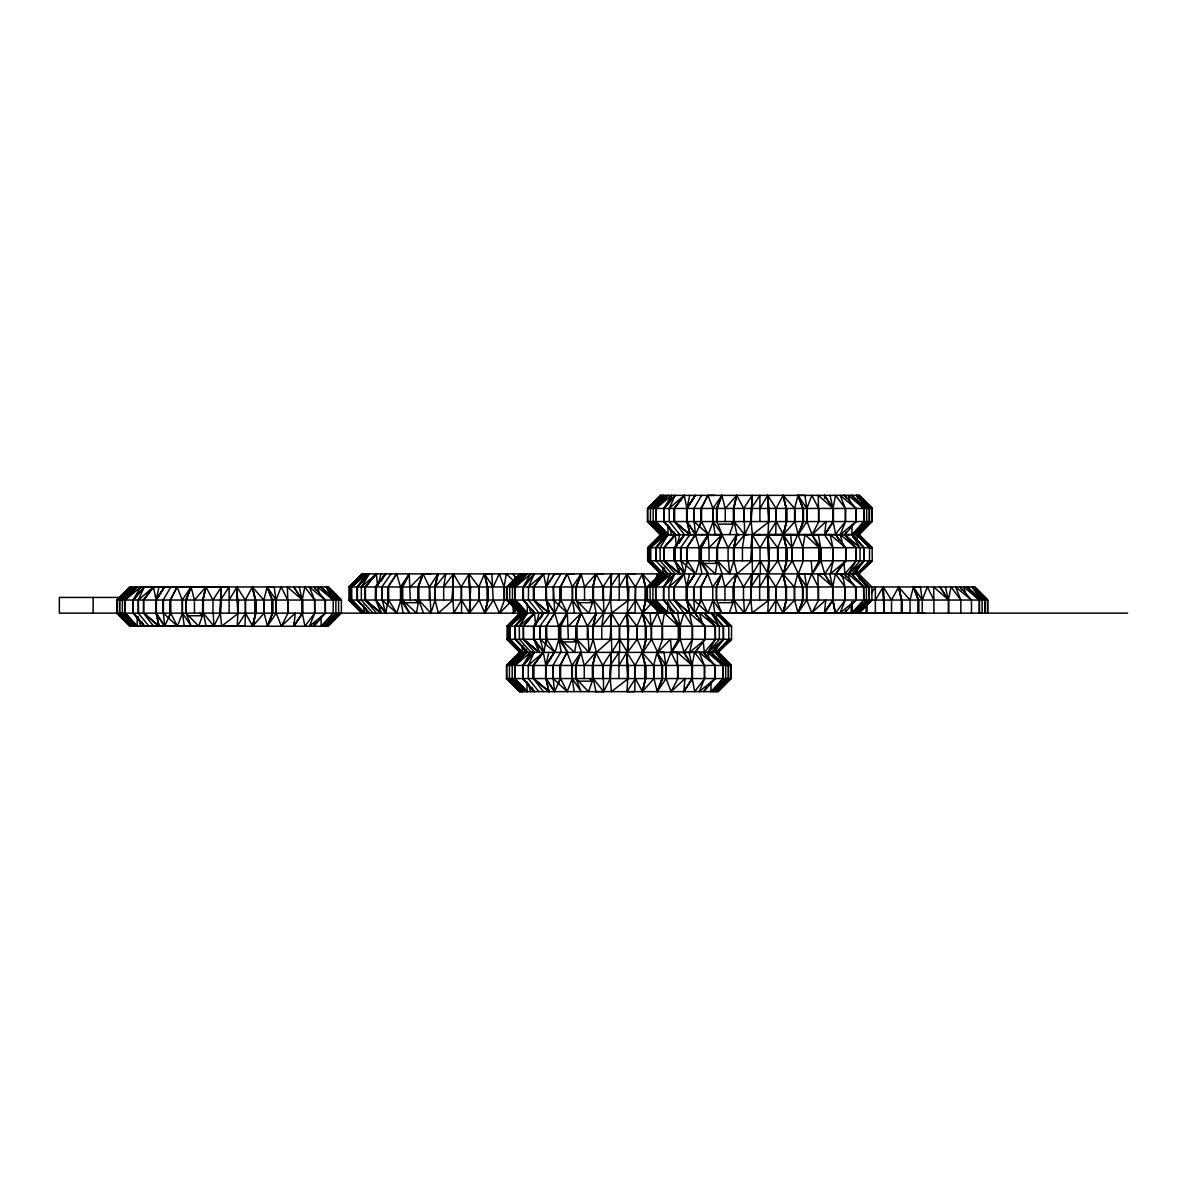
<?xml version="1.0" encoding="UTF-8"?>
<svg xmlns="http://www.w3.org/2000/svg" width="1187" height="1187" viewBox="0 0 1187 1187"><rect width="100%" height="100%" fill="white"/><g stroke="black" fill="none" stroke-linecap="round" stroke-linejoin="round"><path stroke-width="1.5" d="M619.659 626.202L619.644 652.39L611.839 652.375L611.112 626.202M777.945 547.711L777.945 560.798L768.152 573.885L760.363 560.798L760.348 573.885L752.543 573.885L751.786 547.711M184.104 586.957L177.145 586.971L170.498 600.043L170.349 613.991L170.557 613.145M560.175 665.462L560.175 679.409L560.323 665.462L566.971 652.375L572.06 665.462L572.06 678.549M560.442 586.957L560.442 600.904L560.59 586.957L567.223 573.885L574.182 573.87M660.61 535.307L647.523 521.553L647.538 508.451L872.178 508.451L859.106 495.365L660.714 495.38L647.657 508.451L647.657 521.553L661.886 534.654L663.251 534.625L649.141 547.711L649.141 560.798L660.773 573.885L657.301 573.885L655.595 580.413M700.879 586.957L700.864 600.904L701.013 586.957L707.66 573.885L712.749 586.957L712.749 600.043M701.131 508.451L701.131 522.399L701.339 508.451L707.927 495.38L714.886 495.365M321.187 616.409L321.069 626.232L333.102 613.145L333.235 600.043L321.054 586.957L335.891 600.043L335.891 613.145L323.457 626.232L333.102 613.145M710.998 681.828L710.894 691.635L722.928 678.549L722.928 665.462L710.879 652.36L725.702 665.462L725.702 678.549L713.268 691.635L722.928 678.549M853.512 537.889L851.94 534.61L851.969 524.817M851.717 601.69L851.583 613.145L858.735 613.145L871.777 600.043L858.735 613.145L856.435 613.145L858.735 613.145L871.703 600.043L858.705 613.145L834.179 613.145L851.583 613.145L863.617 600.043L853.75 613.145M661.842 498.644L663.162 495.38L650.491 508.451L650.372 521.553L661.856 534.818L649.141 547.711L660.744 534.669L666.085 534.684L663.118 534.788L650.55 547.711L650.58 560.798L663.281 573.885L662.554 567.341M851.702 601.883L851.494 613.145L851.598 605.548M546.48 639.303L546.465 640.149L546.361 626.202L554.7 613.13L560.843 600.043L560.843 586.957M728.091 560.798L728.091 547.711L721.933 534.625L667.999 534.729L653.162 521.553L665.581 534.729L650.58 547.711L663.118 534.788L653.162 521.553L653.162 508.451L663.162 495.38L650.372 508.451M671.738 573.885L660.135 560.798L660.135 547.711L667.999 534.729L667.94 524.817M693.905 586.957L693.905 600.043L707.867 613.13L712.986 600.043L714.841 613.13L721.429 613.145L674.453 613.13M655.907 560.798L655.907 547.711L665.551 534.625L665.313 535.856M461.224 600.043L461.224 586.957L453.419 573.885L452.633 600.043M610.697 600.043L611.409 573.885L603.055 586.957L603.055 600.043M619.317 639.303L619.317 626.202L611.513 613.13L610.489 639.303M610.444 678.549L611.142 652.375L602.788 665.462L602.788 678.549M751.312 521.553L752.113 495.38L743.759 508.451L743.759 521.553M349.008 586.957L362.035 573.885L350.373 586.957L350.373 600.043L361.99 613.13L348.963 600.043L349.008 586.957L362.035 573.885L812.279 573.885L819.149 560.798L819.03 547.711L805.038 534.61L752.202 534.669L751.401 560.798M750.822 600.043L751.846 573.885L743.492 586.957L743.492 600.043M461.58 586.957L461.58 600.043L469.369 613.145L470.215 600.043L469.043 573.885L461.224 586.957M611.839 652.375L619.659 639.303L627.448 652.39L628.309 626.202L627.122 613.13L619.317 626.202M769.458 547.711L768.152 573.885L768.998 560.798M443.671 600.043L443.671 586.957L453.419 573.885L452.395 600.043M610.489 626.202L611.513 613.13L601.75 626.202L601.75 639.303M752.113 534.64L750.941 560.798M750.822 586.957L751.846 573.885L750.585 600.043M479.177 586.957L479.177 600.043L469.369 613.145L470.453 600.043L469.043 573.885L478.791 586.957L478.791 600.043M637.256 626.202L637.256 639.303L627.448 652.39L628.769 626.202M768.152 573.885L769.235 547.711L767.722 534.64M194.445 613.145L194.445 600.043L205.9 586.971L202.858 600.043L202.858 613.145L201.137 614.451L203.096 613.961L203.155 600.043L205.9 586.971L212.977 600.043L212.977 613.145M603.055 586.957L595.993 573.885L592.936 586.957L592.936 600.043L591.23 601.349L593.174 600.859L593.248 586.957M584.271 678.549L584.271 665.462L595.726 652.375L592.669 665.462L592.758 678.549L590.963 679.854L592.907 679.365L592.981 665.462L595.726 652.375L602.788 665.462M719.411 524.164L733.225 524.164L731.919 522.859L733.878 522.369L733.937 508.451L736.682 495.38L743.759 508.451M719.144 602.655L732.972 602.655L731.652 601.349L733.611 600.859L733.67 586.957M546.213 665.462L546.168 679.023L546.05 665.462L554.329 652.375L545.649 665.462L545.649 678.549M687.169 508.451L687.125 522.013L686.961 508.451L695.3 495.38L686.62 508.451L686.62 521.553M701.265 586.957L701.265 600.043L695.048 613.145L686.872 600.518L686.917 586.957M453.419 573.885L452.173 600.043M611.513 613.13L610.252 639.303M750.941 547.711L752.202 534.669L848.304 534.625M664.438 534.669L663.088 534.788L650.446 521.553L663.118 534.625L665.67 534.625L664.512 534.669M804.356 613.145L782.767 612.863M238.513 600.043L237.207 626.217L129.769 626.217L116.697 613.145L116.697 600.043L341.396 600.043L341.366 613.145M302.64 600.043L302.64 613.145L293.916 626.232L295.237 613.145L281.319 626.232L276.259 613.145L276.259 600.043M469.369 613.145L470.675 586.957M635.653 586.957L635 613.145L627.285 613.13L628.606 586.957L628.606 600.043L611.676 613.13L610.474 600.043L611.409 573.885L610.148 600.043M627.448 652.39L628.769 639.303M635.386 665.462L634.733 691.635L627.018 691.635L628.338 665.462L628.338 678.549L611.409 691.635L610.207 678.549L611.142 652.375L609.895 678.549M776.343 508.451L775.69 534.64L767.989 534.625L769.295 508.451M763.597 613.13L767.722 613.13L769.028 586.957M821.33 613.145L824.431 613.145L825.751 600.043L811.314 613.145M859.447 609.866L858.735 613.145L859.447 609.658M716.844 645.847L716.087 652.39L728.773 639.303L728.848 626.202L717.289 613.115L731.578 626.202L731.474 639.303L718.402 652.39L719.441 649.126L718.461 652.39L519.758 652.375L506.686 665.462L506.626 678.549L519.654 691.635L506.567 678.549L506.552 665.462L731.222 665.462L718.15 652.36L719.218 657.272M857.355 568.988L856.777 573.885L869.477 560.798L869.552 547.711L857.711 534.625L869.418 521.553L869.418 508.451L856.658 495.365L857.978 498.644M693.579 534.64L690.419 534.669L690.3 535.574L690.092 534.58M662.331 534.625L660.551 534.625L660.551 535.471L663.177 534.625M377.496 585.325L376.398 573.885L365.24 586.957L365.106 600.043L381.146 613.13L375.685 600.043L385.76 613.13L388.208 600.043L388.372 600.904L388.283 586.957L396.606 573.885L400.509 586.957L400.509 600.043M557.756 573.885L554.596 573.87L546.109 586.957L546.124 600.043L549.225 613.13L543.676 613.13L533.853 626.202L533.705 639.303L543.839 652.375L546.287 639.303M684.543 534.64L674.542 547.711L674.631 560.798L684.543 573.885L686.991 560.798L687.065 547.711L695.389 534.625L702.125 534.64M748.196 534.625L744.486 534.625L742.454 547.711L742.454 560.798M443.671 586.957L445.718 573.885L435.169 586.957L434.946 600.043M601.75 626.202L603.797 613.13L603.337 586.957M802.887 560.798L802.887 547.711L805.038 534.61M504.104 600.043L504.104 586.957L506.27 573.87L513.897 581.007M662.183 639.303L662.183 626.202L664.349 613.115L678.341 626.202L678.46 639.303L670.937 652.36L665.848 665.462L665.848 678.549M872.119 547.711L872.237 560.798L859.091 573.885L835.425 573.885L832.695 586.957L832.695 600.043M410.272 600.043L409.248 573.885L402.408 586.957L402.408 600.043L409.515 613.13L400.776 600.043L396.844 613.13L387.526 604.851L388.564 600.043L388.564 586.957M558.869 626.202L558.869 639.303L554.937 652.375L545.619 644.111L546.643 639.303L546.48 626.202M695.627 573.885L686.309 565.605L687.347 560.798L695.627 573.885L699.558 560.798L699.558 547.711M128.522 593.515L129.932 586.971L328.324 586.957L341.396 600.043L328.324 586.957L329.749 593.5M518.956 578.781L520.025 573.885L521.241 573.885L520.232 577.149M518.704 657.286L519.758 652.375L520.974 652.375L519.965 655.654M593.159 586.957L595.993 573.885L584.538 586.957L584.538 600.043M659.66 500.276L660.714 495.38L647.657 508.451L660.714 495.38M659.037 580.413L660.462 573.885L647.39 586.957L647.419 600.043M734.1 560.798L733.952 547.711L736.771 534.684L733.729 547.711L733.729 560.798M743.492 586.957L736.415 573.885L733.596 586.957L733.611 600.859M129.932 586.971L116.89 600.043L129.932 586.971L116.905 600.043L116.905 613.145L131.074 626.217L328.22 626.232L328.933 622.967M706.25 687.273L703.861 691.635L715.167 678.549L715.167 665.462L699.202 652.36L689.662 652.39L692.54 639.303L692.54 626.202M718.758 688.371L718.031 691.635L519.58 691.635L506.508 678.549L731.222 678.549L731.177 665.462L718.15 652.36L731.177 665.462M833.229 547.711L833.229 560.798L830.366 573.885L797.723 573.885L794.34 586.957L794.34 600.043M652.85 564.359L649.007 560.798L660.714 573.885L647.672 560.798L647.642 547.711L872.267 547.711L859.21 534.61L856.287 534.64L869.418 521.553L854.239 534.64L847.874 534.625L858.839 534.625L859.714 531.375M245.561 600.043L245.561 613.145L252.608 626.232L255.502 613.145L255.724 600.043M479.177 600.043L484.786 613.145L487.664 600.043L487.516 586.957L484.459 573.885L491.878 573.87L493.154 600.043M627.285 613.13L635.653 600.043L642.701 613.145L645.58 600.043M637.256 639.303L642.864 652.39L645.743 639.303L645.594 626.202L642.538 613.13L756.119 613.145M627.018 691.635L635.386 678.549L642.434 691.635L645.313 678.549L645.238 665.462L642.182 652.375L635.119 665.462L635.119 678.549M767.989 534.625L776.343 521.553L783.39 534.64L786.284 521.553L786.284 508.451L783.138 495.38L776.075 508.451L776.075 521.553M777.945 560.798L783.568 573.885L786.447 560.798L786.521 547.711L783.242 534.625L798.094 534.61L802.887 547.711M158.984 586.971L156.09 600.043L153.464 586.971L138.315 600.043L138.315 613.145L148.983 626.217M549.077 573.885L546.168 586.957L543.557 573.885L528.408 586.957L534.373 573.885L523.096 586.957L523.096 600.043M543.409 691.635L533.349 678.549L548.958 691.635L545.857 678.549L545.842 665.462L548.809 652.375M690.419 534.669L686.828 521.553L686.828 508.451L689.766 495.38M689.914 613.13L686.561 600.043L686.531 586.957L689.513 573.885M434.946 586.957L438.003 573.885L429.308 586.957L429.308 600.043M725.227 521.553L725.227 508.451L736.682 495.38L733.64 508.451L733.878 522.369M733.373 586.957L736.415 573.885L724.96 586.957L724.96 600.043M264.107 600.043L264.107 613.145L252.608 626.232L255.724 613.145M509.861 602.67L499.608 613.145L493.48 600.043L484.786 613.145L487.887 600.043L487.887 586.957M650.743 603.975L642.701 613.145L645.802 600.043L645.728 586.957L642.449 573.885L635.371 586.957L635.371 600.043M651.559 626.202L651.559 639.303L642.864 652.39L645.965 639.303L645.965 626.202M653.933 665.462L653.933 678.549L642.434 691.635L645.535 678.549M794.889 508.451L794.889 521.553L783.39 534.64L786.506 521.553L786.417 508.451L783.138 495.38L794.593 508.451L794.593 521.553M792.263 547.711L792.263 560.798L783.568 573.885L786.669 560.798L786.669 547.711M205.9 586.971L202.621 600.043L202.621 613.145M595.993 573.885L592.714 586.957L592.714 600.043M595.726 652.375L592.447 665.462L592.447 678.549M736.682 495.38L733.403 508.451L733.403 521.553M734.159 508.451L734.159 521.553L736.934 534.625L733.507 547.711L733.507 560.798M736.415 573.885L733.136 586.957L733.373 600.043M252.608 626.232L255.947 613.145L255.947 600.043M378.074 585.325L380.982 573.885M484.786 613.145L488.109 600.043L488.109 586.957M536.153 624.57L539.061 613.13L528.541 600.043M642.701 613.145L646.025 600.043L646.025 586.957M642.864 652.39L646.203 639.303L646.084 626.202M676.857 546.079L679.765 534.625L669.231 521.553L669.231 508.451L675.077 495.38L663.785 508.451L663.785 521.553M642.434 691.635L645.773 678.549L645.773 665.462M783.39 534.64L786.729 521.553L786.729 508.451M783.568 573.885L786.892 560.798L786.892 547.711M263.811 613.145L263.811 600.043L267.209 586.971L274.167 586.957L276.022 600.043L276.022 613.145M653.636 678.549L653.636 665.462L657.034 652.375L663.993 652.36L665.848 665.462L657.034 652.375L663.993 652.36M794.593 508.451L797.99 495.38L804.949 495.365L806.804 508.451L806.804 521.553M910.043 613.145L910.043 600.043L913.441 586.971L920.4 586.957L922.254 600.043L922.254 613.145M529.654 655.654L530.574 652.375L515.054 665.462L515.054 678.549L527.043 691.635L526.983 681.813M670.61 498.644L671.53 495.38L655.981 508.451L655.981 521.553L667.999 534.625L669.75 534.64M365.922 577.149L366.887 573.885L351.797 586.957L364.483 573.885L350.373 586.957L363.252 573.885M714.678 649.126L713.699 652.39L723.521 639.303L723.521 626.202L711.236 613.115L719.322 626.202L719.322 639.303M129.635 591.868L131.163 586.971M328.042 622.967L327.018 626.232L338.636 613.145L338.562 600.043L325.876 586.957L335.891 600.043M660.922 498.644L661.945 495.38M717.868 688.371L716.844 691.635L728.447 678.549L728.447 665.462L715.702 652.36L725.702 665.462M718.432 652.39L719.456 649.126M418.714 586.957L418.714 600.043L430.896 613.13L435.095 600.043L438.329 613.13L453.019 600.043L453.019 586.957M576.793 626.202L576.793 639.303L588.975 652.375L593.188 639.303L593.411 626.202M717.497 547.711L717.497 560.798L729.679 573.885L733.878 560.798L737.112 573.885L751.786 560.798M729.501 534.625L734.159 521.553L744.65 534.625L746.415 534.684M721.622 613.145L729.248 613.13L733.892 600.043L733.892 586.957M701.888 534.64L721.919 534.669L717.141 547.711L717.349 561.614L715.598 562.104L717.052 563.41L704.084 563.41M194.445 600.043L191.048 586.971L186.255 600.043L186.255 613.145M584.538 586.957L581.14 573.885L576.348 586.957L576.199 600.043L581.378 613.13L572.549 600.043L572.549 586.957M587.387 639.303L587.387 626.202L581.229 613.13L576.437 626.202L576.659 640.119L574.909 640.609L576.363 639.303M576.081 665.462L580.873 652.375L584.271 665.462M717.037 508.451L721.83 495.38L725.227 508.451M716.77 586.957L721.577 573.885L724.96 586.957M264.107 613.145L267.446 626.232L272.283 613.145L272.283 600.043L267.209 586.971L276.022 600.043L281.126 586.957L287.758 600.043L287.758 613.145M499.608 613.145L504.46 600.043L504.46 586.957M651.559 639.303L657.702 652.39L662.539 639.303L662.539 626.202M666.085 665.462L666.085 678.549L657.272 691.635L662.109 678.549L662.034 665.462L657.034 652.375L662.257 665.462L662.316 678.549L657.272 691.635L653.933 678.549M794.889 521.553L798.228 534.64L803.065 521.553L803.065 508.451L797.99 495.38L806.804 508.451L811.908 495.365L818.54 508.451L818.54 521.553M182.472 600.043L182.472 613.145L177.353 626.217L168.524 617.952L170.349 613.145M182.234 613.145L182.234 600.043L191.048 586.971L186.047 600.043L186.047 613.145L191.285 626.217L182.472 613.145L184.311 626.217M568.35 639.303L567.327 613.13L558.602 604.851L560.442 600.043M576.14 586.957L581.14 573.885L572.327 586.957L572.327 600.043M568.35 626.202L581.229 613.13L576.229 626.202L576.229 639.303M572.297 665.462L572.297 678.549L567.163 691.635L558.335 683.356L560.175 678.549M572.06 665.462L580.873 652.375L575.873 665.462L576.081 678.549M708.624 534.64L699.306 526.36L701.131 521.553M713.016 521.553L713.016 508.451L721.83 495.38L716.829 508.451L716.903 521.553L722.067 534.625L722.942 534.625M709.054 560.798L709.054 547.711L721.919 534.669L716.933 547.711L716.933 560.798M699.039 604.851L700.879 600.043M712.749 586.957L721.577 573.885L716.562 586.957L716.562 600.043L721.8 613.13L712.986 600.043M276.259 613.145L267.446 626.232L272.491 613.145L272.491 600.043L267.209 586.971L272.001 600.043L272.001 613.145M807.041 508.451L807.041 521.553L798.228 534.64L803.273 521.553L803.213 508.451L797.99 495.38L802.783 508.451L802.783 521.553M721.919 534.669L716.711 547.711L716.711 560.798M191.048 586.971L185.825 600.043L185.825 613.145M581.14 573.885L575.918 586.957L575.918 600.043M581.229 613.13L576.007 626.202L576.007 639.303M580.873 652.375L575.65 665.462L575.65 678.549M721.83 495.38L716.607 508.451L716.607 521.553M721.577 573.885L716.354 586.957L716.354 600.043M267.446 626.232L272.713 613.145L272.713 600.043M657.272 691.635L662.539 678.549L662.539 665.462M798.228 534.64L803.495 521.553L803.495 508.451M314.748 600.043L314.748 613.145L309.481 626.232L325.357 613.145L325.357 600.043L313.976 586.957L315.564 589.865M704.574 665.462L704.574 678.549L699.306 691.635L715.167 678.549M845.53 508.451L845.53 521.553L840.262 534.64L843.171 546.065M478.791 586.957L484.459 573.885L493.154 586.957L499.312 573.87L504.104 586.957M636.87 639.303L636.87 626.202L642.538 613.13L651.233 626.202L651.233 639.303M777.574 560.798L777.574 547.711L783.227 534.654L791.937 547.711L791.937 560.798M538.794 691.635L528.274 678.549L528.274 665.462L534.12 652.375L522.829 665.462L530.574 652.375M679.498 613.13L668.964 600.043L668.845 586.957L674.809 573.885L663.533 586.957L663.533 600.043L674.884 613.13L673.281 610.222M170.557 600.043L170.75 613.145L164.681 626.217L156.046 613.145L159.132 626.217L143.523 613.145L153.598 626.217M560.576 665.462L560.576 678.549L554.507 691.635L545.857 678.549M694.143 534.64L695.463 534.625L701.532 521.553L701.532 508.451M203.378 600.043L203.378 613.145L213.868 626.217L220.381 613.145L221.331 586.971L212.977 600.043M587.387 626.202L596.082 613.13L593.248 626.202L603.797 613.13L610.474 600.043M593.203 665.462L593.203 678.549L603.693 691.635L610.207 678.549M750.852 521.553L752.113 495.38L751.074 521.553L744.65 534.625L744.026 508.451M729.248 613.13L744.397 613.13L750.896 600.043L751.134 586.957M402.601 586.957L409.248 573.885L400.509 586.957M281.319 626.232L288.011 613.145L288.011 600.043M666.085 678.549L671.145 691.635L677.836 678.549L677.836 665.462M803.866 534.625L812.101 534.64L818.793 521.553L818.793 508.451M818.273 613.145L811.849 613.145L818.54 600.043L818.54 586.957M560.487 626.202L572.549 600.043L574.404 613.13M701.191 547.711L708.224 534.64L699.291 547.711L699.291 560.798M516.078 608.234L513.496 613.145L512.814 604.955M409.248 573.885L402.2 586.957L402.2 600.043M566.971 652.375L559.923 665.462L559.923 678.549M707.66 573.885L700.627 586.957L700.627 600.043M245.294 613.145L245.294 600.043L252.356 586.971L263.811 600.043M515.855 608.783L513.496 613.145L516.404 608.783M689.38 652.39L671.575 652.39L678.667 639.303L678.667 626.202M775.808 600.043L775.808 586.957L782.871 573.885L794.34 586.957M811.196 560.798L812.279 573.885L819.356 560.798L819.356 547.711M891.526 613.145L891.526 600.043L898.589 586.971L910.043 600.043M314.036 622.967L314.036 626.232L316.439 621.869M846.42 531.731L844.818 534.64L812.101 534.64L807.041 521.553M846.153 610.237L844.565 613.145L855.872 600.043L855.872 586.957M864.225 547.711L864.225 560.798L848.497 573.885L856.064 560.798L856.139 547.711L844.269 534.64M170.824 586.971L163.153 600.043L163.153 613.145M560.917 573.885L553.246 586.957L553.246 600.043M560.65 652.375L552.979 665.462L552.979 678.549M701.606 495.38L693.935 508.451L693.935 521.553M701.339 573.885L693.668 586.957L693.668 600.043M229.136 613.145L229.136 586.971L140.749 586.971L133.003 600.043L144.295 586.971L138.315 600.043L138.449 613.145M523.096 586.957L530.841 573.885L515.277 586.957L515.277 600.043L527.31 613.13L527.251 603.322M663.785 508.451L671.53 495.38M229.136 600.043L236.94 586.971L245.294 600.043M619.213 586.957L627.018 573.885L635.371 586.957M618.961 665.462L626.766 652.375L635.119 665.462M759.917 508.451L767.722 495.38L776.075 508.451M760.006 560.798L760.006 547.711L767.811 534.625L777.574 547.711M752.543 573.885L760.363 560.798M759.65 586.957L767.455 573.885L775.808 586.957M875.368 600.043L883.173 586.971L891.526 600.043M697.793 648.028L695.167 652.39L705.301 639.303L705.301 626.202M840.248 566.614L835.856 573.885L830.366 573.885L846.005 560.798L846.005 547.711M381.175 581.14L385.567 573.885L375.463 586.957L375.463 600.043M540.144 618.946L543.646 613.13L546.406 613.13M679.083 543.349L684.38 534.625L674.305 521.553L674.305 508.451L684.246 495.38L686.872 508.451L695.3 495.38L686.798 508.451M372.955 613.13L361.352 600.043L361.352 586.957L369.305 573.885L357.124 586.957L357.228 600.043L369.394 613.13L357.406 600.043L357.406 586.957M532.844 610.222L534.447 613.13L523.437 626.202L523.363 639.303L534.61 652.39L531.049 652.375L519.446 639.303L519.298 626.202L527.384 613.13L515.203 626.202L515.203 639.303L527.473 652.375L525.886 649.111M554.596 573.885L545.916 586.957L545.916 600.043M692.54 639.303L684.172 652.39L680.299 639.303L680.299 626.202M762.529 613.13L767.722 613.13L776.09 600.043L776.09 586.957M818.288 600.043L817.962 573.87L824.861 573.885L833.229 560.798M293.916 622.967L293.916 626.232L302.329 613.145L302.181 600.043L299.272 586.957M692.273 665.462L692.258 678.549L683.742 691.635L685.062 678.549L671.145 691.635M824.535 498.644L824.535 495.365L833.215 508.451L833.126 521.553L824.698 534.64L826.018 521.553L812.101 534.64M835.025 613.145L823.823 613.145L832.844 600.043L832.962 586.957L824.268 573.87L832.695 586.957L829.787 573.87M545.916 665.462L554.329 652.375L545.842 665.462L543.29 652.375L528.141 665.462M668.845 586.957L683.994 573.885L686.605 586.957L695.033 573.885L686.353 586.957L686.353 600.043M686.531 586.957L695.033 573.885L686.709 586.957L686.754 600.043L689.647 613.13L674.038 600.043L674.201 586.957L683.994 573.885L673.89 586.957L673.89 600.043M293.916 626.232L302.448 613.145L302.433 600.043L293.753 586.957L302.181 600.043L304.792 586.957L314.6 600.043L314.6 613.145M692.273 678.549L683.742 691.635L692.466 678.549L692.466 665.462M833.229 521.553L824.698 534.64L833.422 521.553L833.422 508.451M824.92 613.145L823.823 613.145L832.962 600.043L835.425 613.145L845.278 600.043C845.099 594.361 846.286 571.288 835.856 573.885L846.005 560.798M229.136 586.971L220.53 600.043L221.331 586.971L220.07 613.145M610.608 586.957L619.213 573.885L619.213 600.043M610.355 665.462L618.961 652.375L618.961 678.549M751.312 508.451L759.917 495.38L759.917 521.553M751.045 586.957L759.65 573.885L759.65 600.043M871.54 592.788L875.368 586.971L875.368 613.145M396.606 573.885L387.926 586.957L387.926 600.043M553.468 586.957L554.759 613.13L546.02 626.202L546.02 639.303M694.588 534.64L695.389 534.625L686.709 547.711L686.709 560.798M728.091 547.711L736.786 534.625L739.086 534.625M684.009 652.375L692.258 665.462L677.258 652.36L671.575 652.39L680.299 639.303M812.279 573.885L821.003 560.798L821.003 547.711M832.948 613.145L824.431 613.145L833.155 600.043L833.155 586.957M558.602 639.303L558.602 626.202L567.327 613.13L560.843 600.043M659.482 610.237L657.524 613.145L656.277 608.234M806.774 586.957L806.774 600.043L797.961 613.145L793.91 613.13M391.087 573.885L381.858 586.957L381.858 600.043M687.021 521.553L689.914 534.625L680.641 547.711L680.641 560.798M854.239 534.64L863.884 521.553L863.854 508.451L851.836 495.365L866.673 508.451L866.673 521.553L854.239 534.64L855.812 539.521M357.124 586.957L366.887 573.885M515.484 639.303L527.473 652.375L515.41 639.303L515.306 626.202L524.98 613.13L509.891 626.202L509.772 639.303L522.592 652.375L521.865 645.847M143.36 600.043L153.464 586.971L143.672 600.043L143.82 613.145L159.132 626.217L156.239 613.145L156.046 600.043L164.503 586.971L155.838 600.043L155.838 613.145M314.748 613.145L304.911 626.232L302.329 613.145M533.749 586.957L543.557 573.885L533.453 586.957L533.453 600.043M546.065 678.549L548.958 691.635L533.512 678.549L533.482 665.462L543.29 652.375L533.186 665.462L533.186 678.549M704.574 678.549L694.736 691.635L692.155 678.549M835.114 534.64L845.53 521.553M854.403 573.885L864.225 560.798L852.014 573.885M153.464 586.971L143.523 600.043L143.36 613.145M375.626 586.957L385.567 573.885L375.76 586.957L375.626 600.043M543.557 573.885L533.616 586.957L533.779 600.043L549.225 613.13L539.937 626.202L539.937 639.303M533.349 665.462L543.29 652.375M674.305 508.451L684.246 495.38L669.097 508.451M674.409 547.711L684.439 534.654L674.246 547.711L674.246 560.798M674.053 586.957L683.994 573.885M522.473 573.885L512.458 586.957L512.458 600.043L522.414 613.13L509.683 600.043L509.757 586.957L522.473 573.885L509.787 586.957M684.246 495.38L674.142 508.451L674.142 521.553M733.952 547.711L744.486 534.714M664.126 547.711L675.062 534.669L679.765 534.625M361.219 586.957L376.398 573.885L365.344 586.957L365.522 600.043L381.146 613.13L379.899 608.219M664.037 508.451L675.077 495.38L663.934 508.451L663.934 521.553L675.255 534.803L676.264 545.857M675.922 534.64L664.023 547.711L663.889 560.798L675.314 573.885M699.277 652.42L704.292 652.39L715.36 639.303L715.36 626.202L704.158 613.115L719.322 626.202M846.094 576.778L844.491 573.87L855.768 586.957L839.906 573.87L844.981 573.885L856.064 560.798M535.589 624.57L534.476 613.13L523.333 600.043L523.437 586.957L534.373 573.885L523.23 586.957L523.333 600.043L534.447 613.13L523.333 626.202L523.497 639.303L539.224 652.375L537.577 645.847M673.533 531.717L675.151 534.625L663.889 547.711L664.052 560.798L679.928 573.885L678.682 568.974M314.036 626.232L325.357 613.145L325.253 600.043L309.377 586.957L314.6 600.043M376.398 573.885L365.106 586.957L365.24 600.043L376.531 613.13M523.185 626.202L534.476 613.13L523.2 600.043M846.346 498.273L844.758 495.365L856.035 508.451L856.139 521.553L844.818 534.64L855.886 547.711L855.99 560.798M721.711 647.152L717.156 652.39L731.533 639.303L506.938 639.303L520.01 652.375L519.016 649.111M728.773 639.303L717.274 652.39L731.474 639.303M794.637 586.957L794.637 600.043L782.337 613.145M869.477 560.798L857.978 573.885L872.237 560.798L647.642 560.798L660.744 573.885L647.746 560.798M516.36 657.613L520.974 652.375L506.686 665.462L519.758 652.375M719.441 639.303L707.808 652.39L711.325 652.39L723.521 639.303L707.808 652.39L715.36 639.303L715.197 626.202L704.158 613.115L715.301 626.202M848.497 573.885L860.145 560.798M512.992 644.526L520.01 652.375L507.057 639.303L507.086 626.202L520.114 613.13L508.451 626.202L508.451 639.303L520.084 652.375L506.938 639.303M655.803 521.553L667.999 534.625L656.01 547.711L668.088 534.625L655.907 521.553L655.803 508.451L667.984 495.38L653.162 508.451L665.581 495.38M670.551 613.145L667.732 613.13L655.758 600.043L655.758 586.957L667.717 573.885L652.895 586.957L652.895 600.043L662.85 613.13L673.949 613.13M140.749 586.971L125.199 600.043L137.202 586.971L122.38 600.043L122.38 613.145L132.336 626.217L119.561 613.145L119.59 600.043L132.38 586.971L122.38 600.043L134.799 586.971M515.381 626.202L527.384 613.13L515.306 626.202M655.981 508.451L667.984 495.38L655.803 508.451M655.684 586.957L667.717 573.885L655.58 586.957L655.684 600.043L667.732 613.13L667.673 601.69M860.026 560.798L860.026 547.711L851.94 534.61L863.884 521.553M125.125 600.043L137.202 586.971L125.021 600.043L125.021 613.145L137.217 626.217L137.158 616.409M655.907 547.711L667.999 534.729L666.115 534.699L668.088 534.625L665.551 534.936M524.877 573.885L512.458 586.957L527.295 573.885L515.113 586.957L515.217 600.043L527.31 613.13L512.458 600.043L524.862 613.13M524.609 652.375L512.205 665.462L512.205 678.549L522.161 691.635L509.386 678.549L509.46 665.462L522.206 652.375L512.205 665.462L527.028 652.375L514.876 665.462L514.98 678.549L527.043 691.635L512.205 678.549L524.595 691.635M665.313 573.885L652.895 586.957L662.895 573.885L650.075 586.957L650.15 600.043L661.604 613.13L667.673 613.145L655.684 600.043M119.664 600.043L132.38 586.971L119.59 600.043L119.664 613.145L131.074 626.217M351.767 586.957L364.483 573.885L351.693 586.957L351.797 600.043L364.498 613.13L363.593 604.955M650.194 586.957L662.895 573.885L650.15 586.957M509.46 665.462L522.206 652.375L509.386 665.462M325.831 626.232L338.636 613.145L323.457 626.232M657.702 652.39L670.492 639.303L671.575 652.39M715.657 691.635L728.447 678.549L713.268 691.635M856.346 613.145L869.151 600.043L869.181 586.957L856.406 573.87L866.406 586.957L866.406 600.043L853.972 613.145L869.151 600.043L857.548 613.145L855.886 613.145M410.272 586.957L423.151 573.885L430.584 573.87M521.345 613.13L508.451 626.202L522.562 613.13L509.891 626.202L509.891 639.303L522.592 652.375L508.451 639.303L521.33 652.375M328.146 626.232L341.173 613.145L328.22 626.232M859.106 534.625L871.955 521.553L871.97 508.451M859.002 534.64L871.955 521.553M507.086 626.202L520.114 613.13M647.776 547.711L660.818 534.625L647.508 521.553L872.178 521.553L872.148 508.451L859.106 495.365L860.174 500.276M660.462 573.885L647.419 586.957L655.179 579.82M731.073 678.549L718.031 691.635L730.999 678.549L730.999 665.462M506.775 600.043L519.847 613.13L506.834 600.043L506.834 586.957L520.025 573.885L506.983 586.957L519.951 575.072M647.746 547.711L660.61 534.847L661.723 534.922M506.73 665.462L520.974 652.375M861.747 570.324L872.163 560.798M417.928 600.043L417.928 586.957L423.151 573.885L418.15 586.957L418.284 600.043L416.815 601.349L418.566 600.859L418.358 586.957L423.151 573.885L429.308 586.957M715.598 562.104L717.067 560.798M611.097 639.303L596.408 652.375L593.188 639.303M519.298 626.202L534.476 613.13M655.758 586.957L671.263 573.885L663.533 586.957L674.809 573.885L663.77 586.957L663.667 600.043M689.662 652.39L705.301 639.303M856.139 521.553L840.262 534.64L855.886 547.711L844.847 534.61L860.026 547.711M855.872 600.043L839.995 613.145L845.278 600.043L845.114 586.957L835.425 573.885M238.513 613.145L221.583 626.217L220.381 613.145M769.295 521.553L752.365 534.625L751.163 521.553M769.028 600.043L751.697 613.145L744.397 613.13L733.892 600.043L736.682 613.13M731.919 522.859L733.714 521.553M731.652 601.349L733.447 600.043M685.76 534.64L689.914 534.625L674.602 521.553L674.602 508.451M670.195 534.654L675.062 534.669L664.126 521.553M804.623 573.885L806.552 586.957L806.552 600.043M665.106 613.145L652.895 600.043L667.732 613.13M845.782 560.798L845.693 547.711L830.158 534.61L828.274 534.61M863.943 560.798L863.943 547.711L851.94 534.61L864.121 547.711L864.121 560.798M694.573 613.13L693.905 600.043M794.652 613.145L796.67 613.145M795.75 613.13L795.156 613.145M814.816 534.625L805.009 534.699M829.268 613.145L830.93 613.145M847.8 613.145L846.598 613.145M830.084 613.145L828.541 613.145M730.569 613.13L729.857 613.13M661.189 613.13L647.241 600.043L647.212 586.957M793.376 613.13L790.972 613.13L798.821 613.145M753.775 613.13L754.606 613.145L753.626 613.13M794.207 613.13L796.833 613.145M788.702 613.13L792.53 613.13M778.286 534.654L782.559 534.625M789.696 534.625L790.661 534.61L791.937 547.711L797.753 534.61M751.297 613.145L759.101 613.13M790.156 613.13L789.132 613.13M782.856 613.145L779.874 613.145M760.17 534.625L715.093 534.625L713.253 521.553L713.253 508.451M788.42 534.625L790.349 534.61M724.649 613.13L725.509 613.13M687.125 613.13L672.183 613.13M777.322 534.64L781.981 534.625M693.816 613.13L689.217 613.145M696.739 616.023L694.974 613.115L714.47 613.13M733.581 613.13L735.436 613.13M737.513 613.13L735.881 613.13M786.655 613.145L787.708 613.145L786.803 613.145M842.488 613.13L844.343 613.13M734.204 613.145L741.207 613.13M772.663 613.145L775.423 613.145L776.09 600.043L783.138 613.145L786.462 600.043L786.462 586.957M740.703 613.13L736.281 613.13M754.62 613.13L908.767 613.145M820.751 613.145L817.977 613.145M833.14 613.145L832.206 613.13M843.111 495.365L844.669 495.365M671.53 534.64L669.29 526.449M348.859 586.957L974.557 586.957L987.629 600.043L987.629 613.145L987.584 600.043L974.557 586.957L975.61 591.868M119.813 597.432L59.35 597.432L59.35 613.145L1127.65 613.145M354.913 605.281L361.931 613.13L348.859 600.043L987.629 600.043L974.557 586.957M405.316 602.655L418.269 602.655L415.376 600.043M578.722 602.655L592.536 602.655L589.909 600.043M188.629 615.756L202.443 615.756L199.831 613.145M506.938 626.202L731.578 626.202L718.506 613.115M563.395 641.915L576.348 641.915L573.455 639.303M578.455 681.16L592.268 681.16L589.642 678.549M780.126 534.64L781.12 534.64M595.592 573.87L603.293 573.885M627.433 573.87L635.134 573.885M885.131 613.13L892.847 613.145M916.972 613.13L924.688 613.145M767.722 613.13L775.423 613.145L766.075 613.13M787.411 613.13L788.183 613.145M842.147 613.145L843.438 613.145M670.833 613.145L660.313 613.145L662.85 613.13L650.194 600.043M811.493 613.13L819.03 613.145M452.944 613.13L461.565 613.145L461.58 600.043L453.76 613.13L453.019 600.043M539.061 613.13L543.676 613.13L533.705 626.202L533.942 639.303M205.366 626.217L213.066 626.232M595.191 691.635L602.892 691.635M815.246 534.625L818.422 534.818M757.336 613.145L760.882 613.13M532.829 652.375L534.61 652.39M791.447 613.13L790.542 613.13M689.825 534.669L674.468 521.553M738.922 534.64L736.786 534.625M753.092 613.145L752.113 613.13L750.896 600.043M661.307 534.64L647.523 521.553M860.263 580.413L859.136 573.885M667.999 534.729L666.916 534.669M824.713 573.885L821.003 560.798M671.026 613.145L668.578 603.322M661.471 613.13L647.316 600.043L660.313 613.145L647.256 600.043M971.485 613.145L971.485 600.043L955.609 586.957L960.832 600.043L960.832 613.145M856.035 508.451L840.159 495.365L845.381 508.451L845.381 521.553M523.363 639.303L539.224 652.375L533.779 639.303M674.765 547.711L674.631 560.798L679.928 573.885L664.186 560.798L664.305 547.711M365.418 600.043L381.146 613.13M664.305 560.798L679.928 573.885M715.197 626.202L699.558 613.115L702.467 624.57M523.601 639.303L539.224 652.375M674.305 521.553L689.914 534.625M704.989 639.303L705.078 626.202L689.454 613.115L692.258 626.202L692.258 639.303M863.587 586.957L851.717 574.004L863.661 586.957L863.765 600.043L863.617 586.957L848.037 573.87L849.862 580.413M333.072 600.043L321.054 586.957L333.132 600.043L317.508 586.957L319.348 593.5M674.201 600.043L689.647 613.13L674.335 600.043L674.335 586.957M548.958 691.635L533.646 678.549L533.646 665.462M143.82 613.145L159.132 626.217M948.665 613.145L948.665 600.043L933.665 586.957L933.991 613.145M833.215 508.451L818.214 495.365L818.54 508.451M817.962 573.87L832.948 586.957M302.433 600.043L287.432 586.957L287.758 600.043M982.109 613.145L982.109 600.043L967.286 586.957L979.29 600.043L979.29 613.145M125.05 600.043L125.125 613.145L137.217 626.217L122.38 613.145L134.769 626.217M680.893 547.711L680.893 560.798L686.309 565.605M540.204 626.202L540.204 639.303L545.619 644.111M382.11 586.957L382.11 600.043L387.526 604.851M872.267 547.711L857.978 534.61L870.917 547.711M506.626 678.549L520.9 691.635L519.891 688.356M650.58 560.798L663.281 573.885L649.141 560.798L662.034 573.885M351.797 600.043L364.498 613.13L350.373 600.043L363.252 613.13M694.172 508.451L694.172 521.553L699.306 526.36M553.468 600.043L558.602 604.851M553.201 665.462L553.201 678.549L558.335 683.356M163.391 600.043L163.391 613.145L168.524 617.952M560.487 639.303L560.294 626.202L567.327 613.13L560.679 626.202L560.605 639.303L574.567 652.375L576.793 639.303L581.541 652.375M402.527 600.043L416.489 613.13L418.714 600.043L423.462 613.13M348.859 600.043L361.961 613.13L348.963 600.043M129.828 626.217L116.801 613.145M858.839 573.87L871.896 586.957L871.881 600.043M859.106 495.365L872.148 508.451M519.906 613.13L506.834 600.043L521.167 613.13L509.683 600.043L522.414 613.13L509.787 600.043M328.324 586.957L341.366 600.043M717.289 613.115L730.213 626.202M663.281 573.885L650.476 560.798L650.476 547.711M351.693 600.043L364.498 613.13M984.795 600.043L972.108 586.957L984.824 600.043L984.824 613.145L984.898 600.043L972.108 586.957L982.109 600.043M869.552 547.711L856.762 534.61L869.477 547.711L856.762 534.61L857.504 541.168M728.848 626.202L716.073 613.115L716.814 619.659M866.673 508.451L856.658 495.365L869.374 508.451L869.225 521.553M869.121 586.957L856.406 573.87L869.077 586.957L868.958 600.043M728.417 665.462L715.702 652.36L728.388 665.462L728.417 678.549M509.891 639.303L522.592 652.375M856.658 495.365L869.344 508.451M650.491 521.553L663.118 534.625M576.199 600.043L588.811 613.13L593.47 600.043L593.47 586.957M186.107 613.145L198.719 626.217L203.378 613.145L206.152 626.217M515.113 600.043L527.31 613.13M668.162 573.885L656.01 560.798L656.188 547.711M514.876 678.549L527.043 691.635M851.94 534.61L864.017 547.711M723.313 626.202L711.236 613.115L723.254 626.202L723.313 639.303M357.332 600.043L369.394 613.13M125.154 613.145L137.217 626.217M509.386 678.549L520.9 691.635M718.432 614.421L723.017 619.659M645.283 600.043L645.283 586.957L642.449 573.885L651.618 584.345M645.016 678.549L645.016 665.462L642.182 652.375L653.636 665.462M971.485 600.043L960.194 586.957L961.796 589.865M664.023 521.553L675.151 534.625M133.345 613.145L144.369 626.217L141.95 621.854M603.96 613.13L593.47 600.043L596.245 613.13M835.247 612.907L832.844 600.043L835.173 613.13M833.111 521.553L835.693 534.64L845.782 547.711M694.974 613.115L705.078 626.202M674.038 600.043L684.113 613.13M960.832 600.043L951.024 586.957L948.398 600.043L948.398 613.145M845.381 508.451L835.574 495.365L832.962 508.451L832.962 521.553M704.425 678.549L704.425 665.462L694.618 652.36L691.991 665.462L691.991 678.549M674.765 560.798L684.543 573.885L680.893 560.798M627.923 639.303L627.122 613.13L636.87 626.202M534.076 626.202L534.076 639.303L543.839 652.375L540.204 639.303M722.067 534.625L713.253 521.553L708.135 534.625L701.532 521.553M657.301 573.885L659.26 576.778M516.122 578.232L513.214 573.87L515.559 578.232M948.665 600.043L939.985 586.957L948.398 600.043L945.505 586.957M686.828 521.553L695.463 534.625L694.172 521.553M546.124 600.043L554.759 613.13L558.602 626.202M824.535 495.365L832.962 508.451L830.054 495.365M683.578 652.36L691.991 665.462L689.098 652.36M832.962 560.798L832.962 547.711L824.55 534.818M692.258 626.202L683.935 613.115L680.032 626.202L680.032 639.303M687.169 521.553L695.463 534.625M686.917 600.043L695.196 613.13M554.759 613.13L546.48 600.043L546.317 586.957L546.317 600.043L548.854 611.498M546.643 639.303L554.937 652.375M546.213 678.549L554.507 691.635L553.201 678.549M388.564 600.043L396.844 613.13M835.678 534.61L839.179 540.426M698.49 618.931L700.241 621.84M752.202 534.625L760.006 547.711M818.333 534.833L820.721 547.711L811.997 534.61L819.03 547.711M531.776 687.273L534.18 691.635L522.933 678.549L534.18 691.635L523.17 678.549L523.066 665.462L534.12 652.375L522.963 665.462L522.829 678.549M706.191 656.723L703.787 652.36L715.078 665.462L714.915 678.549M678.341 626.202L671.308 613.115L680.032 626.202L677.614 613.115M560.605 639.303L567.594 652.375L558.869 639.303L561.273 652.375M933.991 600.043L927.344 586.957L922.254 600.043L913.441 586.971L918.234 600.043L918.234 613.145M818.288 586.957L811.641 573.87L806.552 586.957L797.723 573.885L802.531 586.957L802.531 600.043M670.937 652.36L677.584 665.462L677.584 678.549M701.265 600.043L707.867 613.13M560.576 678.549L567.163 691.635M170.75 613.145L177.353 626.217M792.263 560.798L798.391 573.885L803.243 560.798L803.243 547.711M699.202 652.36L704.425 665.462M713.016 508.451L707.927 495.38L700.894 508.451L700.894 521.553M572.327 586.957L567.223 573.885L560.19 586.957L560.19 600.043M182.234 600.043L177.145 586.971L170.112 600.043L170.112 613.145M806.774 600.043L811.849 613.145M662.183 626.202L657.39 613.115L651.233 626.202L649.972 613.115M657.034 652.375L661.827 665.462L661.827 678.549M722.23 573.885L717.497 560.798L715.271 573.885L701.309 560.798L700.983 547.711L708.031 534.669L709.054 547.711M418.284 600.043L418.566 600.859M973.34 586.957L974.349 590.236M857.889 495.365L858.898 498.644M857.622 573.87L859.151 578.781M716.933 652.36L717.942 655.639M327.108 586.957L328.621 591.868M695.389 534.625L699.291 547.711M713.654 613.115L715.613 619.659M663.77 567.341L665.729 573.885M523.081 645.847L525.025 652.375M365.477 608.219L366.946 613.13M966.025 595.147L963.74 586.957L979.29 600.043L967.286 586.957L979.468 600.043L979.468 613.145M850.129 501.908L848.29 495.365L863.854 508.451L851.836 495.365L864.017 508.451L864.017 521.553M709.618 660.551L707.333 652.36L722.883 665.462L710.879 652.36L723.061 665.462L723.061 678.549M529.046 606.587L530.871 613.13M528.334 683.46L530.619 691.635M382.11 600.043L385.76 613.13L375.997 600.043L375.849 586.957M138.048 616.409L140.793 626.217M794.637 600.043L797.961 613.145L803.228 600.043L803.124 586.957M901.423 613.145L901.423 600.043L898.589 586.971L901.868 600.043L901.868 613.145M782.871 573.885L786.165 586.957L786.165 600.043L783.138 613.145L786.017 600.043L786.017 586.957L782.871 573.885L785.705 586.957L785.705 600.043M645.817 626.202L642.538 613.13L645.372 626.202L645.372 639.303M642.182 652.375L645.461 665.462M487.738 586.957L484.459 573.885L487.293 586.957L487.293 600.043M255.19 613.145L255.19 600.043L252.356 586.971L255.635 600.043M898.589 586.971L901.645 600.043L901.645 613.145M786.284 547.711L783.242 534.625L786.076 547.711L786.284 560.798M642.449 573.885L645.491 586.957M252.356 586.971L255.413 600.043L255.502 613.145M518.867 688.356L519.58 691.635M783.138 495.38L785.972 508.451L785.972 521.553M830.158 534.61L832.962 547.711M595.978 691.635L593.203 678.549L588.544 691.635L575.932 678.549L581.111 691.635L572.297 678.549L574.137 691.635M686.991 560.798L687.154 561.659L687.347 547.711M593.01 600.043L593.174 600.859M592.758 678.549L592.907 679.365M202.932 613.145L203.096 613.961M701.962 573.885L699.558 560.798L708.298 573.885L701.309 560.798L701.383 547.711L708.031 534.669L708.016 537.904M400.776 600.043L403.179 613.13M163.391 613.145L164.681 626.217L156.343 613.605L156.387 600.043M883.959 613.145L883.173 586.971L884.419 613.145M768.523 521.553L767.722 495.38L768.983 508.451M768.256 586.957L767.455 573.885L768.716 600.043M728.417 560.798L729.679 573.885M627.819 600.043L627.018 573.885L628.279 600.043M627.552 678.549L626.766 652.375L628.012 665.462M588.975 652.375L587.728 626.202M430.896 613.13L429.635 586.957M237.741 613.145L236.94 586.971L238.201 613.145M843.912 562.43L844.981 573.885M703.208 640.935L704.292 652.39M717.289 560.798L717.349 561.614M576.585 639.303L576.659 640.119M883.173 586.971L884.196 613.145M767.722 495.38L768.983 521.553M767.455 573.885L768.256 600.043M627.018 573.885L628.057 600.043M627.122 613.13L628.146 639.303M626.766 652.375L628.012 678.549M236.94 586.971L237.964 613.145M469.043 573.885L469.829 600.043M743.759 600.043L744.397 613.13M603.693 691.635L603.07 665.462M213.245 613.145L213.868 626.217M677.258 652.36L677.584 665.462M918.664 613.145L918.664 600.043L913.441 586.971L918.441 600.043L918.441 613.145M866.762 603.322L866.762 613.145M866.525 603.322L866.525 613.145M866.302 603.322L866.302 613.145M855.872 508.451L855.872 521.553M855.604 586.957L855.768 600.043M820.9 547.711L820.721 560.798M768.85 560.798L767.885 535.515L768.612 560.798M674.468 547.711L674.409 560.798M645.58 586.957L645.491 600.043M645.535 665.462L645.461 678.549M593.04 639.303L593.04 626.202L596.082 613.13L592.803 626.202L592.803 639.303M533.913 586.957L533.913 600.043L549.225 613.13L533.601 600.043L543.676 613.13L533.542 626.202L533.542 639.303M528.541 586.957L528.408 600.043M506.953 586.957L506.983 600.043M487.664 586.957L487.738 600.043M435.332 600.043L435.169 586.957L438.003 573.885L434.724 586.957L434.724 600.043M402.527 586.957L402.601 600.043M220.619 600.043L220.53 613.145M93.135 597.432L93.135 613.145M245.561 613.145L244.908 626.232L237.207 626.217L245.561 613.145M802.813 600.043L797.961 613.145L803.02 600.043L802.946 586.957L797.723 573.885L802.724 586.957L802.813 600.043M164.503 586.971L156.18 600.043L164.503 586.971M144.295 586.971L133.256 600.043L133.152 613.145L144.369 626.217L133.241 613.145L133.241 600.043L144.295 586.971M369.305 573.885L357.302 586.957L369.305 573.885M522.562 613.13L509.846 626.202L522.562 613.13M662.85 613.13L650.075 600.043L662.85 613.13M338.666 600.043L325.876 586.957L338.592 600.043M728.773 626.202L716.073 613.115L728.744 626.202M522.161 691.635L509.46 678.549L522.161 691.635M132.336 626.217L119.635 613.145L132.336 626.217M674.884 613.13L663.756 600.043L674.884 613.13"/></g></svg>
